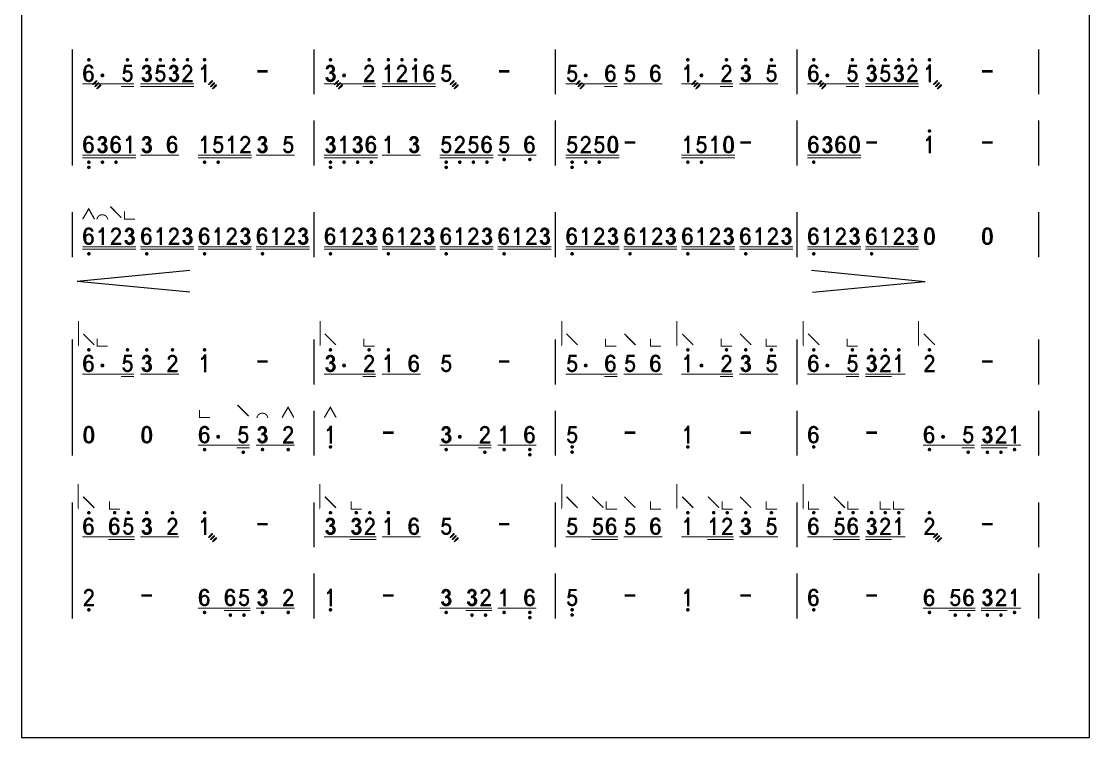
# Model space of a CAD drawing. Header units: millimetres. Extents: x 41 to 281, y 18 to 645.
# Drawn here: x 71.4 to 281.4, y 348.4 to 489.1 of the extents above; entities that cross this region are included whole.
import ezdxf

# ---------------------------------------------------------------- set-up
doc = ezdxf.new("R2010")
doc.units = ezdxf.units.MM
for name, color, linetype in [('bar', 181, 'Continuous'), ('main', 7, 'Continuous'), ('圖層1', 1, 'Continuous')]:
    doc.layers.add(name, color=color, linetype=linetype)

# ---------------------------------------------------------------- blocks, each defined once
blk = doc.blocks.new('M-NOTE6')
blk.add_lwpolyline([(0.191, 0.753, 0.144, 0.13, 0.41111), (-0.008, 0.935, 0.13, 0.141, 0.309347), (-0.2, 0.793, 0.141, 0.16, 0.057122), (-0.234, 0.636, 0.16, 0.164, 0.01489), (-0.245, 0.491, 0.164, 0.142, 0.084777), (-0.211, 0.222, 0.142, 0.13, 0.31935), (-0.008, 0.065, 0.13, 0.142, 0.359939), (0.194, 0.219, 0.142, 0.144, 0.050524), (0.209, 0.336, 0.144, 0.133, 0.101442), (0.187, 0.466, 0.133, 0.124, 0.125753), (0.118, 0.56, 0.124, 0.111, 0.200462), (-0.008, 0.598, 0.111, 0.1, 0.142765), (-0.127, 0.551, 0.1, 0.098, 0.181596), (-0.189, 0.448, 0.098, 0.098, 0.095331), (-0.188, 0.224, 0.098, 0.098, -2.819908)], format="xyseb")
at = {"layer": 'Defpoints'}
for p in [(0, 1), (-0.363, 0), (0, 0), (0.363, 0)]:
    blk.add_point(p, dxfattribs=at)
at = {"layer": 'Defpoints', "flags": 1}
for tag, p in [('ITONE', (-0.071, 0.764)), ('IFINGE', (-0.071, 0.75)), ('ISCALE', (-0.071, 0.738)), ('INOTE', (-0.071, 0.726)), ('ITEMPO', (-0.071, 0.713)), ('ITOWFINGE', (-0.071, 0.702)), ('ISLUR', (-0.071, 0.69)), ('IRE1', (-0.071, 0.678))]:
    blk.add_attdef(tag, p, '', height=0.01, dxfattribs=at)
blk = doc.blocks.new('M-SCALE1')
at = {"const_width": 0.1}
blk.add_lwpolyline([(-0.05, 1.26, 1), (0.05, 1.26, 1)], format="xyb", close=True, dxfattribs=at)
blk = doc.blocks.new('MT0100')
for points in [[(0.568, 0.693, 0, 0.024, 0), (0.571, 0.697, 0.024, 0.0366, 0), (0.575, 0.701, 0.0366, 0.0533, 0), (0.582, 0.708, 0.0533, 0.0649, 0), (0.589, 0.715, 0.0649, 0.0737, 0), (0.596, 0.722, 0.0737, 0.0807, 0), (0.603, 0.729, 0.0807, 0.0864, 0), (0.61, 0.736, 0.0864, 0.0916, 0), (0.617, 0.743, 0.0916, 0.0955, 0), (0.624, 0.75, 0.0955, 0.0993, 0), (0.631, 0.757, 0.0993, 0.106, 0), (0.653, 0.778, 0.106, 0.111, 0), (0.673, 0.799, 0.111, 0.111, 0), (0.794, 0.92, 0.111, 0.0976, 0), (0.8, 0.927, 0.0976, 0.0845, 0), (0.808, 0.934, 0.0845, 0.0671, 0), (0.815, 0.941, 0.0671, 0.0427, 0), (0.822, 0.948, 0.0427, 0.0207, 0), (0.826, 0.952, 0.0207, 0, 0), (0.827, 0.953, 0, 0, 0)], [(0.68, 0.574, 0, 0.024, 0), (0.683, 0.577, 0.024, 0.0366, 0), (0.687, 0.581, 0.0366, 0.0533, 0), (0.694, 0.588, 0.0533, 0.0649, 0), (0.701, 0.595, 0.0649, 0.0737, 0), (0.708, 0.602, 0.0737, 0.0807, 0), (0.715, 0.609, 0.0807, 0.0864, 0), (0.722, 0.616, 0.0864, 0.0916, 0), (0.729, 0.623, 0.0916, 0.0955, 0), (0.736, 0.631, 0.0955, 0.0993, 0), (0.743, 0.637, 0.0993, 0.106, 0), (0.765, 0.659, 0.106, 0.111, 0), (0.786, 0.68, 0.111, 0.111, 0), (0.906, 0.8, 0.111, 0.0976, 0), (0.912, 0.807, 0.0976, 0.0845, 0), (0.92, 0.814, 0.0845, 0.0671, 0), (0.927, 0.822, 0.0671, 0.0427, 0), (0.934, 0.829, 0.0427, 0.0207, 0), (0.938, 0.832, 0.0207, 0, 0), (0.939, 0.833, 0, 0, 0)], [(0.792, 0.458, 0, 0.024, 0), (0.795, 0.461, 0.024, 0.0366, 0), (0.799, 0.465, 0.0366, 0.0533, 0), (0.806, 0.472, 0.0533, 0.0649, 0), (0.813, 0.479, 0.0649, 0.0737, 0), (0.82, 0.486, 0.0737, 0.0807, 0), (0.827, 0.493, 0.0807, 0.0864, 0), (0.834, 0.5, 0.0864, 0.0916, 0), (0.841, 0.507, 0.0916, 0.0955, 0), (0.848, 0.514, 0.0955, 0.0993, 0), (0.855, 0.521, 0.0993, 0.106, 0), (0.877, 0.543, 0.106, 0.111, 0), (0.898, 0.564, 0.111, 0.111, 0), (1.018, 0.684, 0.111, 0.0976, 0), (1.024, 0.691, 0.0976, 0.0845, 0), (1.032, 0.698, 0.0845, 0.0671, 0), (1.039, 0.705, 0.0671, 0.0427, 0), (1.046, 0.712, 0.0427, 0.0207, 0), (1.05, 0.716, 0.0207, 0, 0), (1.051, 0.717, 0, 0, 0)]]:
    blk.add_lwpolyline(points, format="xyseb")
blk = doc.blocks.new('M-NOTE.')
at = {"const_width": 0.11}
blk.add_lwpolyline([(-0.055, 0.38, 1), (0.055, 0.38, 1)], format="xyb", close=True, dxfattribs=at)
at = {"layer": 'Defpoints'}
for p in [(0, 1), (-0.363, 0), (0, 0), (0.363, 0)]:
    blk.add_point(p, dxfattribs=at)
at = {"layer": 'Defpoints', "flags": 1}
for tag, p in [('ITONE', (-0.028, 0.669)), ('IFINGE', (-0.028, 0.655)), ('ISCALE', (-0.028, 0.643)), ('INOTE', (-0.028, 0.631)), ('ITEMPO', (-0.028, 0.618)), ('ITOWFINGE', (-0.028, 0.607)), ('ISLUR', (-0.028, 0.595)), ('IRE1', (-0.028, 0.583))]:
    blk.add_attdef(tag, p, '', height=0.01, dxfattribs=at)
blk = doc.blocks.new('M-NOTE5')
at = {"const_width": 0.13}
blk.add_lwpolyline([(0.258, 0.921), (-0.127, 0.921), (-0.207, 0.461), (-0.191, 0.553, -0.366599), (0.163, 0.535, -0.073179), (0.183, 0.51, -0.280064), (0.177, 0.162, -0.029409), (0.166, 0.146, -0.688982), (-0.225, 0.275, -1.046171)], format="xyb", dxfattribs=at)
at = {"layer": 'Defpoints'}
for p in [(0, 1), (-0.363, 0), (0, 0), (0.363, 0)]:
    blk.add_point(p, dxfattribs=at)
at = {"layer": 'Defpoints', "flags": 1}
for tag, p in [('ITONE', (-0.041, 0.792)), ('IFINGE', (-0.041, 0.778)), ('ISCALE', (-0.041, 0.767)), ('INOTE', (-0.041, 0.754)), ('ITEMPO', (-0.041, 0.741)), ('ITOWFINGE', (-0.041, 0.73)), ('ISLUR', (-0.041, 0.718)), ('IRE1', (-0.041, 0.706))]:
    blk.add_attdef(tag, p, '', height=0.01, dxfattribs=at)
blk = doc.blocks.new('M-NOTE3')
for points in [[(-0.062, 0.528, 0.165, 0.121, 0), (-0.025, 0.522, 0.121, 0.1, 0), (0.01, 0.517, 0.1, 0.102, 0), (0.045, 0.511, 0.102, 0.147, -0.168198), (0.15, 0.455, 0.147, 0.172, -0.08479), (0.189, 0.395, 0.172, 0.186, -0.110749), (0.209, 0.292, 0.186, 0.171, -0.159875), (0.16, 0.157, 0.171, 0.156, -0.111563), (0.083, 0.095, 0.156, 0.151, -0.134423), (-0.014, 0.076, 0.151, 0.158, -0.132123), (-0.121, 0.113, 0.158, 0.167, -0.13805), (-0.189, 0.195, 0.167, 0.172, -0.07676), (-0.213, 0.281, 0.172, 0.172, -5.748251)], [(-0.199, 0.724, 0.16, 0.16, -0.10382), (-0.16, 0.834, 0.16, 0.15, -0.26465), (-0.016, 0.914, 0.15, 0.15, -0.031289), (0.028, 0.911, 0.15, 0.155, -0.125097), (0.093, 0.885, 0.155, 0.17, -0.136959), (0.164, 0.794, 0.17, 0.164, -0.215029), (0.159, 0.664, 0.164, 0.12, -0.329036), (-0.058, 0.551, 0.12, 0.12, 0.078474)]]:
    blk.add_lwpolyline(points, format="xyseb")
at = {"layer": 'Defpoints'}
for p in [(0, 1), (-0.363, 0), (0.363, 0), (0, 0)]:
    blk.add_point(p, dxfattribs=at)
at = {"layer": 'Defpoints', "flags": 1}
for tag, p in [('ITONE', (-0.212, 0.652)), ('IFINGE', (-0.212, 0.638)), ('ISCALE', (-0.212, 0.627)), ('INOTE', (-0.212, 0.614)), ('ITEMPO', (-0.212, 0.601)), ('ITOWFINGE', (-0.212, 0.59)), ('ISLUR', (-0.212, 0.578)), ('IRE1', (-0.212, 0.566))]:
    blk.add_attdef(tag, p, '', height=0.01, dxfattribs=at)
blk = doc.blocks.new('M-NOTE2')
at = {"const_width": 0.13}
blk.add_lwpolyline([(-0.214, 0.707, -0.440003), (-0.001, 0.931, 0.00282), (0.001, 0.931, -0.340003), (0.201, 0.776, 0.000825), (0.202, 0.775, -0.24748), (0.147, 0.541), (-0.167, 0.176, 0.179983), (-0.233, 0, 1.078715)], format="xyb", dxfattribs=at)
blk.add_lwpolyline([(0.298, 0.065), (-0.225, 0.065)], dxfattribs=at)
at = {"layer": 'Defpoints'}
for p in [(0, 1), (-0.363, 0), (0, 0), (0.363, 0)]:
    blk.add_point(p, dxfattribs=at)
at = {"layer": 'Defpoints', "flags": 1}
for tag, p in [('ITONE', (-0.241, 0.688)), ('IFINGE', (-0.241, 0.674)), ('ISCALE', (-0.241, 0.662)), ('INOTE', (-0.241, 0.65)), ('ITEMPO', (-0.241, 0.637)), ('ITOWFINGE', (-0.241, 0.625)), ('ISLUR', (-0.241, 0.614)), ('IRE1', (-0.241, 0.602))]:
    blk.add_attdef(tag, p, '', height=0.01, dxfattribs=at)
blk = doc.blocks.new('M-NOTE1')
at = {"const_width": 0.13}
blk.add_lwpolyline([(-0.204, 0.748, 0.254816), (-0.061, 0.825), (0.025, 0.958), (0.025, 1), (0.025, 0)], format="xyb", dxfattribs=at)
at = {"layer": 'Defpoints'}
for p in [(0, 1), (-0.363, 0), (0, 0), (0.363, 0)]:
    blk.add_point(p, dxfattribs=at)
at = {"layer": 'Defpoints', "flags": 1}
for tag, p in [('ITONE', (-0.168, 0.591)), ('IFINGE', (-0.168, 0.577)), ('ISCALE', (-0.168, 0.565)), ('INOTE', (-0.168, 0.553)), ('ITEMPO', (-0.168, 0.54)), ('ITOWFINGE', (-0.168, 0.528)), ('ISLUR', (-0.168, 0.517)), ('IRE1', (-0.168, 0.505))]:
    blk.add_attdef(tag, p, '', height=0.01, dxfattribs=at)
blk = doc.blocks.new('M-NOTE-')
at = {"const_width": 0.135}
blk.add_lwpolyline([(-0.295, 0.612), (0.295, 0.612)], dxfattribs=at)
at = {"layer": 'Defpoints'}
for p in [(0, 1), (-0.363, 0), (0, 0), (0.363, 0)]:
    blk.add_point(p, dxfattribs=at)
at = {"layer": 'Defpoints', "flags": 1}
for tag, p in [('ITONE', (-0.259, 0.801)), ('IFINGE', (-0.259, 0.787)), ('ISCALE', (-0.259, 0.776)), ('INOTE', (-0.259, 0.763)), ('ITEMPO', (-0.259, 0.75)), ('ITOWFINGE', (-0.259, 0.739)), ('ISLUR', (-0.259, 0.727)), ('IRE1', (-0.259, 0.715))]:
    blk.add_attdef(tag, p, '', height=0.01, dxfattribs=at)
blk = doc.blocks.new('M-SCALEa')
at = {"const_width": 0.1}
blk.add_lwpolyline([(-0.05, -0.19, -1), (0.05, -0.19, -1)], format="xyb", close=True, dxfattribs=at)
blk = doc.blocks.new('MT0118')
at = {"const_width": 0.07}
blk.add_lwpolyline([(0.016, -0.117), (0.356, 0.463), (0.681, -0.117)], dxfattribs=at)
blk = doc.blocks.new('MT0099')
at = {"const_width": 0.055}
blk.add_lwpolyline([(0.05, -0.136, -0.878023), (0.663, -0.136, -3.761329)], format="xyb", dxfattribs=at)
blk = doc.blocks.new('MT0120')
at = {"const_width": 0.07}
blk.add_lwpolyline([(0.669, -0.115), (0.046, 0.509)], dxfattribs=at)
blk = doc.blocks.new('MT0122')
at = {"const_width": 0.0566}
blk.add_lwpolyline([(0.666, -0.112), (0.071, -0.112), (0.071, 0.318)], dxfattribs=at)
blk = doc.blocks.new('M-NOTE0')
blk.add_lwpolyline([(0.174, 0.807, 0.15, 0.13, 0.328891), (0, 0.935, 0.13, 0.15, 0.328891), (-0.174, 0.807, 0.15, 0.17, 0.062992), (-0.224, 0.52, 0.17, 0.16, 0.062992), (-0.202, 0.229, 0.16, 0.13, 0.355801), (0, 0.065, 0.13, 0.16, 0.355801), (0.202, 0.229, 0.16, 0.17, 0.062992), (0.224, 0.52, 0.17, 0.15, 0.062992), (0.174, 0.807, 0.15, 0.15, -2.719681)], format="xyseb")
at = {"layer": 'Defpoints'}
for p in [(0, 1), (-0.363, 0), (0, 0), (0.363, 0)]:
    blk.add_point(p, dxfattribs=at)
at = {"layer": 'Defpoints', "flags": 1}
for tag, p in [('ITONE', (-0.063, 0.388)), ('IFINGE', (-0.063, 0.374)), ('ISCALE', (-0.063, 0.363)), ('INOTE', (-0.063, 0.35)), ('ITEMPO', (-0.063, 0.338)), ('ITOWFINGE', (-0.063, 0.326)), ('ISLUR', (-0.063, 0.314)), ('IRE1', (-0.063, 0.302))]:
    blk.add_attdef(tag, p, '', height=0.01, dxfattribs=at)
blk = doc.blocks.new('M-SCALEb')
at = {"const_width": 0.1}
for points in [[(-0.05, -0.19, -1), (0.05, -0.19, -1)], [(-0.05, -0.48, -1), (0.05, -0.48, -1)]]:
    blk.add_lwpolyline(points, format="xyb", close=True, dxfattribs=at)

msp = doc.modelspace()

# ---------------------------------------------------------------- linework, layer by layer
at = {"layer": 'bar', "const_width": 0.259}
for points in [[(81.39, 483.66), (81.39, 460.77)], [(128.89, 483.66), (128.89, 474.77)], [(176.39, 483.66), (176.39, 474.77)], [(223.89, 483.66), (223.89, 474.77)], [(271.39, 483.66), (271.39, 474.77)], [(128.89, 469.66), (128.89, 460.77)], [(176.39, 469.66), (176.39, 460.77)], [(223.89, 469.66), (223.89, 460.77)], [(271.39, 469.66), (271.39, 460.77)], [(81.39, 451.66), (81.39, 442.77)], [(128.89, 451.66), (128.89, 442.77)], [(176.39, 451.66), (176.39, 442.77)], [(223.89, 451.66), (223.89, 442.77)], [(271.39, 451.66), (271.39, 442.77)], [(81.39, 426.66), (81.39, 403.77)], [(128.89, 426.66), (128.89, 417.77)], [(176.39, 426.66), (176.39, 417.77)], [(223.89, 426.66), (223.89, 417.77)], [(271.39, 426.66), (271.39, 417.77)], [(128.89, 412.66), (128.89, 403.77)], [(176.39, 412.66), (176.39, 403.77)], [(223.89, 412.66), (223.89, 403.77)], [(271.39, 412.66), (271.39, 403.77)], [(81.39, 394.66), (81.39, 371.77)], [(128.89, 394.66), (128.89, 385.77)], [(176.39, 394.66), (176.39, 385.77)], [(223.89, 394.66), (223.89, 385.77)], [(271.39, 394.66), (271.39, 385.77)], [(128.89, 380.66), (128.89, 371.77)], [(176.39, 380.66), (176.39, 371.77)], [(223.89, 380.66), (223.89, 371.77)], [(271.39, 380.66), (271.39, 371.77)]]:
    msp.add_lwpolyline(points, dxfattribs=at)
at = {"layer": 'Defpoints'}
msp.add_lwpolyline([(281.39, 348.4), (281.39, 645.4), (71.39, 645.4), (71.39, 348.4)], close=True, dxfattribs=at)
at = {"layer": 'main'}
for points in [[(83.39, 476.84, 0.196, 0.196, 0), (93.53, 476.84, 0, 0, 0)], [(94.77, 476.84, 0.196, 0.196, 0), (105.31, 476.84, 0, 0, 0)], [(130.89, 476.84, 0.196, 0.196, 0), (141.03, 476.84, 0, 0, 0)], [(142.27, 476.84, 0.196, 0.196, 0), (152.81, 476.84, 0, 0, 0)], [(178.39, 476.84, 0.196, 0.196, 0), (188.53, 476.84, 0, 0, 0)], [(189.77, 476.84, 0.196, 0.196, 0), (197.37, 476.84, 0, 0, 0)], [(201.14, 476.84, 0.196, 0.196, 0), (211.28, 476.84, 0, 0, 0)], [(212.52, 476.84, 0.196, 0.196, 0), (220.12, 476.84, 0, 0, 0)], [(225.89, 476.84, 0.196, 0.196, 0), (236.03, 476.84, 0, 0, 0)], [(237.27, 476.84, 0.196, 0.196, 0), (247.81, 476.84, 0, 0, 0)], [(90.99, 476.35, 0.196, 0.196, 0), (93.53, 476.35, 0, 0, 0)], [(94.77, 476.35, 0.196, 0.196, 0), (105.31, 476.35, 0, 0, 0)], [(138.49, 476.35, 0.196, 0.196, 0), (141.03, 476.35, 0, 0, 0)], [(142.27, 476.35, 0.196, 0.196, 0), (152.81, 476.35, 0, 0, 0)], [(185.99, 476.35, 0.196, 0.196, 0), (188.53, 476.35, 0, 0, 0)], [(208.74, 476.35, 0.196, 0.196, 0), (211.28, 476.35, 0, 0, 0)], [(233.49, 476.35, 0.196, 0.196, 0), (236.03, 476.35, 0, 0, 0)], [(237.27, 476.35, 0.196, 0.196, 0), (247.81, 476.35, 0, 0, 0)], [(83.39, 462.84, 0.196, 0.196, 0), (93.94, 462.84, 0, 0, 0)], [(83.39, 462.35, 0.196, 0.196, 0), (93.94, 462.35, 0, 0, 0)], [(94.77, 462.84, 0.196, 0.196, 0), (102.37, 462.84, 0, 0, 0)], [(106.14, 462.84, 0.196, 0.196, 0), (116.69, 462.84, 0, 0, 0)], [(106.14, 462.35, 0.196, 0.196, 0), (116.69, 462.35, 0, 0, 0)], [(117.52, 462.84, 0.196, 0.196, 0), (125.12, 462.84, 0, 0, 0)], [(130.89, 462.84, 0.196, 0.196, 0), (141.44, 462.84, 0, 0, 0)], [(130.89, 462.35, 0.196, 0.196, 0), (141.44, 462.35, 0, 0, 0)], [(142.27, 462.84, 0.196, 0.196, 0), (149.87, 462.84, 0, 0, 0)], [(153.64, 462.84, 0.196, 0.196, 0), (164.19, 462.84, 0, 0, 0)], [(153.64, 462.35, 0.196, 0.196, 0), (164.19, 462.35, 0, 0, 0)], [(165.02, 462.84, 0.196, 0.196, 0), (172.62, 462.84, 0, 0, 0)], [(178.39, 462.84, 0.196, 0.196, 0), (188.94, 462.84, 0, 0, 0)], [(178.39, 462.35, 0.196, 0.196, 0), (188.94, 462.35, 0, 0, 0)], [(201.14, 462.84, 0.196, 0.196, 0), (211.69, 462.84, 0, 0, 0)], [(201.14, 462.35, 0.196, 0.196, 0), (211.69, 462.35, 0, 0, 0)], [(225.89, 462.84, 0.196, 0.196, 0), (236.44, 462.84, 0, 0, 0)], [(225.89, 462.35, 0.196, 0.196, 0), (236.44, 462.35, 0, 0, 0)], [(83.39, 444.84, 0.196, 0.196, 0), (93.94, 444.84, 0, 0, 0)], [(83.39, 444.35, 0.196, 0.196, 0), (93.94, 444.35, 0, 0, 0)], [(94.77, 444.84, 0.196, 0.196, 0), (105.31, 444.84, 0, 0, 0)], [(94.77, 444.35, 0.196, 0.196, 0), (105.31, 444.35, 0, 0, 0)], [(106.14, 444.84, 0.196, 0.196, 0), (116.69, 444.84, 0, 0, 0)], [(106.14, 444.35, 0.196, 0.196, 0), (116.69, 444.35, 0, 0, 0)], [(117.52, 444.84, 0.196, 0.196, 0), (128.06, 444.84, 0, 0, 0)], [(117.52, 444.35, 0.196, 0.196, 0), (128.06, 444.35, 0, 0, 0)], [(130.89, 444.84, 0.196, 0.196, 0), (141.44, 444.84, 0, 0, 0)], [(130.89, 444.35, 0.196, 0.196, 0), (141.44, 444.35, 0, 0, 0)], [(142.27, 444.84, 0.196, 0.196, 0), (152.81, 444.84, 0, 0, 0)], [(142.27, 444.35, 0.196, 0.196, 0), (152.81, 444.35, 0, 0, 0)], [(153.64, 444.84, 0.196, 0.196, 0), (164.19, 444.84, 0, 0, 0)], [(153.64, 444.35, 0.196, 0.196, 0), (164.19, 444.35, 0, 0, 0)], [(165.02, 444.84, 0.196, 0.196, 0), (175.56, 444.84, 0, 0, 0)], [(165.02, 444.35, 0.196, 0.196, 0), (175.56, 444.35, 0, 0, 0)], [(178.39, 444.84, 0.196, 0.196, 0), (188.94, 444.84, 0, 0, 0)], [(178.39, 444.35, 0.196, 0.196, 0), (188.94, 444.35, 0, 0, 0)], [(189.77, 444.84, 0.196, 0.196, 0), (200.31, 444.84, 0, 0, 0)], [(189.77, 444.35, 0.196, 0.196, 0), (200.31, 444.35, 0, 0, 0)], [(201.14, 444.84, 0.196, 0.196, 0), (211.69, 444.84, 0, 0, 0)], [(201.14, 444.35, 0.196, 0.196, 0), (211.69, 444.35, 0, 0, 0)], [(212.52, 444.84, 0.196, 0.196, 0), (223.06, 444.84, 0, 0, 0)], [(212.52, 444.35, 0.196, 0.196, 0), (223.06, 444.35, 0, 0, 0)], [(225.89, 444.84, 0.196, 0.196, 0), (236.44, 444.84, 0, 0, 0)], [(225.89, 444.35, 0.196, 0.196, 0), (236.44, 444.35, 0, 0, 0)], [(237.27, 444.84, 0.196, 0.196, 0), (247.81, 444.84, 0, 0, 0)], [(237.27, 444.35, 0.196, 0.196, 0), (247.81, 444.35, 0, 0, 0)], [(83.39, 419.84, 0.196, 0.196, 0), (93.53, 419.84, 0, 0, 0)], [(90.99, 419.35, 0.196, 0.196, 0), (93.53, 419.35, 0, 0, 0)], [(94.77, 419.84, 0.196, 0.196, 0), (102.37, 419.84, 0, 0, 0)], [(130.89, 419.84, 0.196, 0.196, 0), (141.03, 419.84, 0, 0, 0)], [(138.49, 419.35, 0.196, 0.196, 0), (141.03, 419.35, 0, 0, 0)], [(142.27, 419.84, 0.196, 0.196, 0), (149.87, 419.84, 0, 0, 0)], [(178.39, 419.84, 0.196, 0.196, 0), (188.53, 419.84, 0, 0, 0)], [(185.99, 419.35, 0.196, 0.196, 0), (188.53, 419.35, 0, 0, 0)], [(189.77, 419.84, 0.196, 0.196, 0), (197.37, 419.84, 0, 0, 0)], [(201.14, 419.84, 0.196, 0.196, 0), (211.28, 419.84, 0, 0, 0)], [(208.74, 419.35, 0.196, 0.196, 0), (211.28, 419.35, 0, 0, 0)], [(212.52, 419.84, 0.196, 0.196, 0), (220.12, 419.84, 0, 0, 0)], [(225.89, 419.84, 0.196, 0.196, 0), (236.03, 419.84, 0, 0, 0)], [(233.49, 419.35, 0.196, 0.196, 0), (236.03, 419.35, 0, 0, 0)], [(237.27, 419.84, 0.196, 0.196, 0), (245.15, 419.84, 0, 0, 0)], [(237.27, 419.35, 0.196, 0.196, 0), (242.48, 419.35, 0, 0, 0)], [(106.14, 405.84, 0.196, 0.196, 0), (116.28, 405.84, 0, 0, 0)], [(113.74, 405.35, 0.196, 0.196, 0), (116.28, 405.35, 0, 0, 0)], [(117.52, 405.84, 0.196, 0.196, 0), (125.12, 405.84, 0, 0, 0)], [(153.64, 405.84, 0.196, 0.196, 0), (163.78, 405.84, 0, 0, 0)], [(161.24, 405.35, 0.196, 0.196, 0), (163.78, 405.35, 0, 0, 0)], [(165.02, 405.84, 0.196, 0.196, 0), (172.62, 405.84, 0, 0, 0)], [(248.64, 405.84, 0.196, 0.196, 0), (258.78, 405.84, 0, 0, 0)], [(256.24, 405.35, 0.196, 0.196, 0), (258.78, 405.35, 0, 0, 0)], [(260.02, 405.84, 0.196, 0.196, 0), (267.9, 405.84, 0, 0, 0)], [(260.02, 405.35, 0.196, 0.196, 0), (265.23, 405.35, 0, 0, 0)], [(83.39, 387.84, 0.196, 0.196, 0), (93.67, 387.84, 0, 0, 0)], [(88.46, 387.35, 0.196, 0.196, 0), (93.67, 387.35, 0, 0, 0)], [(94.77, 387.84, 0.196, 0.196, 0), (102.37, 387.84, 0, 0, 0)], [(130.89, 387.84, 0.196, 0.196, 0), (141.17, 387.84, 0, 0, 0)], [(135.96, 387.35, 0.196, 0.196, 0), (141.17, 387.35, 0, 0, 0)], [(142.27, 387.84, 0.196, 0.196, 0), (149.87, 387.84, 0, 0, 0)], [(178.39, 387.84, 0.196, 0.196, 0), (188.67, 387.84, 0, 0, 0)], [(183.46, 387.35, 0.196, 0.196, 0), (188.67, 387.35, 0, 0, 0)], [(189.77, 387.84, 0.196, 0.196, 0), (197.37, 387.84, 0, 0, 0)], [(201.14, 387.84, 0.196, 0.196, 0), (211.42, 387.84, 0, 0, 0)], [(206.21, 387.35, 0.196, 0.196, 0), (211.42, 387.35, 0, 0, 0)], [(212.52, 387.84, 0.196, 0.196, 0), (220.12, 387.84, 0, 0, 0)], [(225.89, 387.84, 0.196, 0.196, 0), (236.17, 387.84, 0, 0, 0)], [(230.96, 387.35, 0.196, 0.196, 0), (236.17, 387.35, 0, 0, 0)], [(237.27, 387.84, 0.196, 0.196, 0), (245.15, 387.84, 0, 0, 0)], [(237.27, 387.35, 0.196, 0.196, 0), (242.48, 387.35, 0, 0, 0)], [(106.14, 373.84, 0.196, 0.196, 0), (116.42, 373.84, 0, 0, 0)], [(117.52, 373.84, 0.196, 0.196, 0), (125.12, 373.84, 0, 0, 0)], [(153.64, 373.84, 0.196, 0.196, 0), (163.92, 373.84, 0, 0, 0)], [(165.02, 373.84, 0.196, 0.196, 0), (172.62, 373.84, 0, 0, 0)], [(248.64, 373.84, 0.196, 0.196, 0), (258.92, 373.84, 0, 0, 0)], [(260.02, 373.84, 0.196, 0.196, 0), (267.9, 373.84, 0, 0, 0)], [(111.21, 373.35, 0.196, 0.196, 0), (116.42, 373.35, 0, 0, 0)], [(158.71, 373.35, 0.196, 0.196, 0), (163.92, 373.35, 0, 0, 0)], [(253.71, 373.35, 0.196, 0.196, 0), (258.92, 373.35, 0, 0, 0)], [(260.02, 373.35, 0.196, 0.196, 0), (265.23, 373.35, 0, 0, 0)]]:
    msp.add_lwpolyline(points, format="xyseb", dxfattribs=at)
at = {"layer": '圖層1'}
for p, q in [((104.54, 440.2), (82.39, 438.05)), ((226.73, 440.22), (249.04, 438.05)), ((104.54, 435.9), (82.39, 438.05)), ((226.89, 435.9), (249.04, 438.05))]:
    msp.add_line(p, q, dxfattribs=at)
for points in [[(82.61, 430.23, 0.2, 0.2, 0), (82.61, 427.24, 1, 0, 0), (82.61, 425.16, 0, 0, 0)], [(130.11, 430.23, 0.2, 0.2, 0), (130.11, 427.24, 1, 0, 0), (130.11, 425.16, 0, 0, 0)], [(177.61, 430.23, 0.2, 0.2, 0), (177.61, 427.24, 1, 0, 0), (177.61, 425.16, 0, 0, 0)], [(200.26, 430.23, 0.2, 0.2, 0), (200.26, 427.24, 1, 0, 0), (200.26, 425.16, 0, 0, 0)], [(225.11, 430.23, 0.2, 0.2, 0), (225.11, 427.24, 1, 0, 0), (225.11, 425.16, 0, 0, 0)], [(247.76, 430.23, 0.2, 0.2, 0), (247.76, 427.24, 1, 0, 0), (247.76, 425.16, 0, 0, 0)], [(82.57, 398.23, 0.2, 0.2, 0), (82.57, 395.24, 1, 0, 0), (82.57, 393.16, 0, 0, 0)], [(130.07, 398.23, 0.2, 0.2, 0), (130.07, 395.24, 1, 0, 0), (130.07, 393.16, 0, 0, 0)], [(177.61, 398.23, 0.2, 0.2, 0), (177.61, 395.24, 1, 0, 0), (177.61, 393.16, 0, 0, 0)], [(200.26, 398.23, 0.2, 0.2, 0), (200.26, 395.24, 1, 0, 0), (200.26, 393.16, 0, 0, 0)], [(225.07, 398.23, 0.2, 0.2, 0), (225.07, 395.24, 1, 0, 0), (225.07, 393.16, 0, 0, 0)]]:
    msp.add_lwpolyline(points, format="xyseb", dxfattribs=at)

# ---------------------------------------------------------------- block references
at = {"xscale": 3.5, "yscale": 3.5, "zscale": 3.5}
for name, p in [('M-SCALE1', (84.66, 477.18)), ('M-SCALE1', (92.26, 477.18)), ('M-SCALE1', (96.04, 477.18)), ('M-SCALE1', (98.71, 477.18)), ('M-SCALE1', (101.38, 477.18)), ('M-SCALE1', (104.04, 477.18)), ('M-SCALE1', (107.41, 477.18)), ('M-SCALE1', (132.16, 477.18)), ('M-SCALE1', (139.76, 477.18)), ('M-SCALE1', (143.54, 477.18)), ('M-SCALE1', (146.21, 477.18)), ('M-SCALE1', (148.88, 477.18)), ('M-SCALE1', (202.41, 477.18)), ('M-SCALE1', (210.01, 477.18)), ('M-SCALE1', (213.79, 477.18)), ('M-SCALE1', (218.85, 477.18)), ('M-SCALE1', (227.16, 477.18)), ('M-SCALE1', (234.76, 477.18)), ('M-SCALE1', (238.54, 477.18)), ('M-SCALE1', (241.21, 477.18)), ('M-SCALE1', (243.88, 477.18)), ('M-SCALE1', (246.54, 477.18)), ('M-SCALE1', (249.91, 477.18)), ('MT0100', (83.39, 474.21)), ('MT0100', (106.14, 474.21)), ('MT0100', (130.89, 474.21)), ('MT0100', (153.64, 474.21)), ('MT0100', (178.39, 474.21)), ('MT0100', (201.14, 474.21)), ('MT0100', (225.89, 474.21)), ('MT0100', (248.64, 474.21)), ('M-SCALE1', (249.91, 463.18)), ('M-SCALEa', (166.29, 462.66)), ('M-SCALEa', (171.35, 462.66)), ('M-SCALEb', (84.66, 462.13)), ('M-SCALEa', (87.33, 462.13)), ('M-SCALEa', (90, 462.13)), ('M-SCALEa', (107.41, 462.13)), ('M-SCALEa', (110.08, 462.13)), ('M-SCALEb', (132.16, 462.13)), ('M-SCALEa', (134.83, 462.13)), ('M-SCALEa', (137.5, 462.13)), ('M-SCALEa', (140.17, 462.13)), ('M-SCALEb', (154.91, 462.13)), ('M-SCALEa', (157.58, 462.13)), ('M-SCALEa', (160.25, 462.13)), ('M-SCALEa', (162.92, 462.13)), ('M-SCALEb', (179.66, 462.13)), ('M-SCALEa', (182.33, 462.13)), ('M-SCALEa', (185, 462.13)), ('M-SCALEa', (202.41, 462.13)), ('M-SCALEa', (205.08, 462.13)), ('M-SCALEa', (227.16, 462.13)), ('MT0118', (83.39, 450.68)), ('MT0120', (88.73, 450.96)), ('MT0122', (91.4, 450.68)), ('MT0099', (86.06, 450.68)), ('M-SCALEa', (84.66, 444.13)), ('M-SCALEa', (96.04, 444.13)), ('M-SCALEa', (107.41, 444.13)), ('M-SCALEa', (118.79, 444.13)), ('M-SCALEa', (132.16, 444.13)), ('M-SCALEa', (143.54, 444.13)), ('M-SCALEa', (154.91, 444.13)), ('M-SCALEa', (166.29, 444.13)), ('M-SCALEa', (179.66, 444.13)), ('M-SCALEa', (191.04, 444.13)), ('M-SCALEa', (202.41, 444.13)), ('M-SCALEa', (213.79, 444.13)), ('M-SCALEa', (227.16, 444.13)), ('M-SCALEa', (238.54, 444.13)), ('MT0120', (83.39, 425.96)), ('MT0122', (86.06, 425.68)), ('MT0120', (130.89, 425.96)), ('MT0122', (138.49, 425.68)), ('MT0120', (178.39, 425.96)), ('MT0122', (185.99, 425.68)), ('MT0120', (189.77, 425.96)), ('MT0122', (194.83, 425.68)), ('MT0120', (201.14, 425.96)), ('MT0122', (208.74, 425.68)), ('MT0120', (212.52, 425.96)), ('MT0122', (217.58, 425.68)), ('MT0120', (225.89, 425.96)), ('MT0122', (233.49, 425.68)), ('MT0120', (248.64, 425.96)), ('M-SCALE1', (84.66, 420.18)), ('M-SCALE1', (92.26, 420.18)), ('M-SCALE1', (96.04, 420.18)), ('M-SCALE1', (101.1, 420.18)), ('M-SCALE1', (107.41, 420.18)), ('M-SCALE1', (132.16, 420.18)), ('M-SCALE1', (139.76, 420.18)), ('M-SCALE1', (143.54, 420.18)), ('M-SCALE1', (202.41, 420.18)), ('M-SCALE1', (210.01, 420.18)), ('M-SCALE1', (213.79, 420.18)), ('M-SCALE1', (218.85, 420.18)), ('M-SCALE1', (227.16, 420.18)), ('M-SCALE1', (234.76, 420.18)), ('M-SCALE1', (238.54, 420.18)), ('M-SCALE1', (241.21, 420.18)), ('M-SCALE1', (243.88, 420.18)), ('M-SCALE1', (249.91, 420.18)), ('MT0120', (113.74, 411.96)), ('MT0122', (106.14, 411.68)), ('MT0099', (117.52, 411.68)), ('MT0118', (122.58, 411.68)), ('MT0118', (130.89, 411.68)), ('M-SCALEa', (107.41, 405.66)), ('M-SCALEa', (118.79, 405.66)), ('M-SCALEa', (123.85, 405.66)), ('M-SCALEa', (132.16, 406.18)), ('M-SCALEa', (154.91, 405.66)), ('M-SCALEa', (166.29, 405.66)), ('M-SCALEb', (171.35, 405.66)), ('M-SCALEb', (179.66, 406.18)), ('M-SCALEa', (202.41, 406.18)), ('M-SCALEa', (227.16, 406.18)), ('M-SCALEa', (249.91, 405.66)), ('M-SCALEa', (266.63, 405.66)), ('M-SCALEa', (115.01, 405.13)), ('M-SCALEa', (162.51, 405.13)), ('M-SCALEa', (257.51, 405.13)), ('M-SCALEa', (261.29, 405.13)), ('M-SCALEa', (263.96, 405.13)), ('MT0120', (83.39, 393.96)), ('MT0122', (88.46, 393.68)), ('MT0120', (130.89, 393.96)), ('MT0122', (135.96, 393.68)), ('MT0120', (178.39, 393.96)), ('MT0120', (183.46, 393.96)), ('MT0122', (186.13, 393.68)), ('MT0120', (189.77, 393.96)), ('MT0122', (194.83, 393.68)), ('MT0120', (201.14, 393.96)), ('MT0120', (206.21, 393.96)), ('MT0122', (208.88, 393.68)), ('MT0120', (212.52, 393.96)), ('MT0122', (217.58, 393.68)), ('MT0122', (225.89, 393.68)), ('MT0120', (230.96, 393.96)), ('MT0122', (233.63, 393.68)), ('MT0122', (239.94, 393.68)), ('MT0122', (242.61, 393.68)), ('M-SCALE1', (84.66, 388.18)), ('M-SCALE1', (89.73, 388.18)), ('M-SCALE1', (92.4, 388.18)), ('M-SCALE1', (96.04, 388.18)), ('M-SCALE1', (101.1, 388.18)), ('M-SCALE1', (107.41, 388.18)), ('M-SCALE1', (132.16, 388.18)), ('M-SCALE1', (137.23, 388.18)), ('M-SCALE1', (139.9, 388.18)), ('M-SCALE1', (143.54, 388.18)), ('M-SCALE1', (202.41, 388.18)), ('M-SCALE1', (207.48, 388.18)), ('M-SCALE1', (210.15, 388.18)), ('M-SCALE1', (213.79, 388.18)), ('M-SCALE1', (218.85, 388.18)), ('M-SCALE1', (227.16, 388.18)), ('M-SCALE1', (232.23, 388.18)), ('M-SCALE1', (234.9, 388.18)), ('M-SCALE1', (238.54, 388.18)), ('M-SCALE1', (241.21, 388.18)), ('M-SCALE1', (243.88, 388.18)), ('M-SCALE1', (249.91, 388.18)), ('MT0100', (106.14, 385.21)), ('MT0100', (153.64, 385.21)), ('MT0100', (248.64, 385.21)), ('M-SCALEa', (84.66, 374.18)), ('M-SCALEa', (132.16, 374.18)), ('M-SCALEb', (179.66, 374.18)), ('M-SCALEa', (202.41, 374.18)), ('M-SCALEa', (227.16, 374.18)), ('M-SCALEa', (107.41, 373.66)), ('M-SCALEa', (112.48, 373.13)), ('M-SCALEa', (115.15, 373.13)), ('M-SCALEa', (118.79, 373.66)), ('M-SCALEa', (123.85, 373.66)), ('M-SCALEa', (154.91, 373.66)), ('M-SCALEa', (159.98, 373.13)), ('M-SCALEa', (162.65, 373.13)), ('M-SCALEa', (166.29, 373.66)), ('M-SCALEb', (171.35, 373.66)), ('M-SCALEa', (249.91, 373.66)), ('M-SCALEa', (254.98, 373.13)), ('M-SCALEa', (257.65, 373.13)), ('M-SCALEa', (261.29, 373.13)), ('M-SCALEa', (263.96, 373.13)), ('M-SCALEa', (266.63, 373.66))]:
    msp.add_blockref(name, p, dxfattribs=at)
at = {"layer": 'main', "xscale": 3.5, "yscale": 3.5, "zscale": 3.5}
for name, p in [('M-NOTE1', (107.41, 477.18)), ('M-NOTE1', (143.54, 477.18)), ('M-NOTE1', (148.88, 477.18)), ('M-NOTE1', (202.41, 477.18)), ('M-NOTE1', (249.91, 477.18)), ('M-NOTE6', (84.66, 477.18)), ('M-NOTE.', (87.33, 477.18)), ('M-NOTE5', (92.26, 477.18)), ('M-NOTE3', (96.04, 477.18)), ('M-NOTE5', (98.71, 477.18)), ('M-NOTE3', (101.38, 477.18)), ('M-NOTE2', (104.04, 477.18)), ('M-NOTE-', (118.79, 477.18)), ('M-NOTE3', (132.16, 477.18)), ('M-NOTE.', (134.83, 477.18)), ('M-NOTE2', (139.76, 477.18)), ('M-NOTE2', (146.21, 477.18)), ('M-NOTE6', (151.54, 477.18)), ('M-NOTE5', (154.91, 477.18)), ('M-NOTE-', (166.29, 477.18)), ('M-NOTE5', (179.66, 477.18)), ('M-NOTE.', (182.33, 477.18)), ('M-NOTE6', (187.26, 477.18)), ('M-NOTE5', (191.04, 477.18)), ('M-NOTE6', (196.1, 477.18)), ('M-NOTE.', (205.08, 477.18)), ('M-NOTE2', (210.01, 477.18)), ('M-NOTE3', (213.79, 477.18)), ('M-NOTE5', (218.85, 477.18)), ('M-NOTE6', (227.16, 477.18)), ('M-NOTE.', (229.83, 477.18)), ('M-NOTE5', (234.76, 477.18)), ('M-NOTE3', (238.54, 477.18)), ('M-NOTE5', (241.21, 477.18)), ('M-NOTE3', (243.88, 477.18)), ('M-NOTE2', (246.54, 477.18)), ('M-NOTE-', (261.29, 477.18)), ('M-NOTE6', (84.66, 463.18)), ('M-NOTE3', (87.33, 463.18)), ('M-NOTE6', (90, 463.18)), ('M-NOTE1', (92.67, 463.18)), ('M-NOTE3', (96.04, 463.18)), ('M-NOTE6', (101.1, 463.18)), ('M-NOTE1', (107.41, 463.18)), ('M-NOTE5', (110.08, 463.18)), ('M-NOTE1', (112.75, 463.18)), ('M-NOTE2', (115.42, 463.18)), ('M-NOTE3', (118.79, 463.18)), ('M-NOTE5', (123.85, 463.18)), ('M-NOTE3', (132.16, 463.18)), ('M-NOTE1', (134.83, 463.18)), ('M-NOTE3', (137.5, 463.18)), ('M-NOTE6', (140.17, 463.18)), ('M-NOTE1', (143.54, 463.18)), ('M-NOTE3', (148.6, 463.18)), ('M-NOTE5', (154.91, 463.18)), ('M-NOTE2', (157.58, 463.18)), ('M-NOTE5', (160.25, 463.18)), ('M-NOTE6', (162.92, 463.18)), ('M-NOTE5', (166.29, 463.18)), ('M-NOTE6', (171.35, 463.18)), ('M-NOTE5', (179.66, 463.18)), ('M-NOTE2', (182.33, 463.18)), ('M-NOTE5', (185, 463.18)), ('M-NOTE0', (187.67, 463.18)), ('M-NOTE-', (191.04, 463.18)), ('M-NOTE1', (202.41, 463.18)), ('M-NOTE5', (205.08, 463.18)), ('M-NOTE1', (207.75, 463.18)), ('M-NOTE0', (210.42, 463.18)), ('M-NOTE-', (213.79, 463.18)), ('M-NOTE6', (227.16, 463.18)), ('M-NOTE3', (229.83, 463.18)), ('M-NOTE6', (232.5, 463.18)), ('M-NOTE0', (235.17, 463.18)), ('M-NOTE-', (238.54, 463.18)), ('M-NOTE1', (249.91, 463.18)), ('M-NOTE-', (261.29, 463.18)), ('M-NOTE6', (84.66, 445.18)), ('M-NOTE1', (87.33, 445.18)), ('M-NOTE2', (90, 445.18)), ('M-NOTE3', (92.67, 445.18)), ('M-NOTE6', (96.04, 445.18)), ('M-NOTE1', (98.71, 445.18)), ('M-NOTE2', (101.38, 445.18)), ('M-NOTE3', (104.04, 445.18)), ('M-NOTE6', (107.41, 445.18)), ('M-NOTE1', (110.08, 445.18)), ('M-NOTE2', (112.75, 445.18)), ('M-NOTE3', (115.42, 445.18)), ('M-NOTE6', (118.79, 445.18)), ('M-NOTE1', (121.46, 445.18)), ('M-NOTE2', (124.13, 445.18)), ('M-NOTE3', (126.79, 445.18)), ('M-NOTE6', (132.16, 445.18)), ('M-NOTE1', (134.83, 445.18)), ('M-NOTE2', (137.5, 445.18)), ('M-NOTE3', (140.17, 445.18)), ('M-NOTE6', (143.54, 445.18)), ('M-NOTE1', (146.21, 445.18)), ('M-NOTE2', (148.88, 445.18)), ('M-NOTE3', (151.54, 445.18)), ('M-NOTE6', (154.91, 445.18)), ('M-NOTE1', (157.58, 445.18)), ('M-NOTE2', (160.25, 445.18)), ('M-NOTE3', (162.92, 445.18)), ('M-NOTE6', (166.29, 445.18)), ('M-NOTE1', (168.96, 445.18)), ('M-NOTE2', (171.63, 445.18)), ('M-NOTE3', (174.29, 445.18)), ('M-NOTE6', (179.66, 445.18)), ('M-NOTE1', (182.33, 445.18)), ('M-NOTE2', (185, 445.18)), ('M-NOTE3', (187.67, 445.18)), ('M-NOTE6', (191.04, 445.18)), ('M-NOTE1', (193.71, 445.18)), ('M-NOTE2', (196.38, 445.18)), ('M-NOTE3', (199.04, 445.18)), ('M-NOTE6', (202.41, 445.18)), ('M-NOTE1', (205.08, 445.18)), ('M-NOTE2', (207.75, 445.18)), ('M-NOTE3', (210.42, 445.18)), ('M-NOTE6', (213.79, 445.18)), ('M-NOTE1', (216.46, 445.18)), ('M-NOTE2', (219.13, 445.18)), ('M-NOTE3', (221.79, 445.18)), ('M-NOTE6', (227.16, 445.18)), ('M-NOTE1', (229.83, 445.18)), ('M-NOTE2', (232.5, 445.18)), ('M-NOTE3', (235.17, 445.18)), ('M-NOTE6', (238.54, 445.18)), ('M-NOTE1', (241.21, 445.18)), ('M-NOTE2', (243.88, 445.18)), ('M-NOTE3', (246.54, 445.18)), ('M-NOTE0', (249.91, 445.18)), ('M-NOTE0', (261.29, 445.18)), ('M-NOTE6', (84.66, 420.18)), ('M-NOTE.', (87.33, 420.18)), ('M-NOTE5', (92.26, 420.18)), ('M-NOTE3', (96.04, 420.18)), ('M-NOTE2', (101.1, 420.18)), ('M-NOTE1', (107.41, 420.18)), ('M-NOTE-', (118.79, 420.18)), ('M-NOTE3', (132.16, 420.18)), ('M-NOTE.', (134.83, 420.18)), ('M-NOTE2', (139.76, 420.18)), ('M-NOTE1', (143.54, 420.18)), ('M-NOTE6', (148.6, 420.18)), ('M-NOTE5', (154.91, 420.18)), ('M-NOTE-', (166.29, 420.18)), ('M-NOTE5', (179.66, 420.18)), ('M-NOTE.', (182.33, 420.18)), ('M-NOTE6', (187.26, 420.18)), ('M-NOTE5', (191.04, 420.18)), ('M-NOTE6', (196.1, 420.18)), ('M-NOTE1', (202.41, 420.18)), ('M-NOTE.', (205.08, 420.18)), ('M-NOTE2', (210.01, 420.18)), ('M-NOTE3', (213.79, 420.18)), ('M-NOTE5', (218.85, 420.18)), ('M-NOTE6', (227.16, 420.18)), ('M-NOTE.', (229.83, 420.18)), ('M-NOTE5', (234.76, 420.18)), ('M-NOTE3', (238.54, 420.18)), ('M-NOTE2', (241.21, 420.18)), ('M-NOTE1', (243.88, 420.18)), ('M-NOTE2', (249.91, 420.18)), ('M-NOTE-', (261.29, 420.18)), ('M-NOTE0', (84.66, 406.18)), ('M-NOTE0', (96.04, 406.18)), ('M-NOTE6', (107.41, 406.18)), ('M-NOTE.', (110.08, 406.18)), ('M-NOTE5', (115.01, 406.18)), ('M-NOTE3', (118.79, 406.18)), ('M-NOTE2', (123.85, 406.18)), ('M-NOTE1', (132.16, 406.18)), ('M-NOTE-', (143.54, 406.18)), ('M-NOTE3', (154.91, 406.18)), ('M-NOTE.', (157.58, 406.18)), ('M-NOTE2', (162.51, 406.18)), ('M-NOTE1', (166.29, 406.18)), ('M-NOTE6', (171.35, 406.18)), ('M-NOTE5', (179.66, 406.18)), ('M-NOTE-', (191.04, 406.18)), ('M-NOTE1', (202.41, 406.18)), ('M-NOTE-', (213.79, 406.18)), ('M-NOTE6', (227.16, 406.18)), ('M-NOTE-', (238.54, 406.18)), ('M-NOTE6', (249.91, 406.18)), ('M-NOTE.', (252.58, 406.18)), ('M-NOTE5', (257.51, 406.18)), ('M-NOTE3', (261.29, 406.18)), ('M-NOTE2', (263.96, 406.18)), ('M-NOTE1', (266.63, 406.18)), ('M-NOTE6', (84.66, 388.18)), ('M-NOTE6', (89.73, 388.18)), ('M-NOTE5', (92.4, 388.18)), ('M-NOTE3', (96.04, 388.18)), ('M-NOTE2', (101.1, 388.18)), ('M-NOTE1', (107.41, 388.18)), ('M-NOTE-', (118.79, 388.18)), ('M-NOTE3', (132.16, 388.18)), ('M-NOTE3', (137.23, 388.18)), ('M-NOTE2', (139.9, 388.18)), ('M-NOTE1', (143.54, 388.18)), ('M-NOTE6', (148.6, 388.18)), ('M-NOTE5', (154.91, 388.18)), ('M-NOTE-', (166.29, 388.18)), ('M-NOTE5', (179.66, 388.18)), ('M-NOTE5', (184.73, 388.18)), ('M-NOTE6', (187.4, 388.18)), ('M-NOTE5', (191.04, 388.18)), ('M-NOTE6', (196.1, 388.18)), ('M-NOTE1', (202.41, 388.18)), ('M-NOTE1', (207.48, 388.18)), ('M-NOTE2', (210.15, 388.18)), ('M-NOTE3', (213.79, 388.18)), ('M-NOTE5', (218.85, 388.18)), ('M-NOTE6', (227.16, 388.18)), ('M-NOTE5', (232.23, 388.18)), ('M-NOTE6', (234.9, 388.18)), ('M-NOTE3', (238.54, 388.18)), ('M-NOTE2', (241.21, 388.18)), ('M-NOTE1', (243.88, 388.18)), ('M-NOTE2', (249.91, 388.18)), ('M-NOTE-', (261.29, 388.18)), ('M-NOTE2', (84.66, 374.18)), ('M-NOTE-', (96.04, 374.18)), ('M-NOTE6', (107.41, 374.18)), ('M-NOTE6', (112.48, 374.18)), ('M-NOTE5', (115.15, 374.18)), ('M-NOTE3', (118.79, 374.18)), ('M-NOTE2', (123.85, 374.18)), ('M-NOTE1', (132.16, 374.18)), ('M-NOTE-', (143.54, 374.18)), ('M-NOTE3', (154.91, 374.18)), ('M-NOTE3', (159.98, 374.18)), ('M-NOTE2', (162.65, 374.18)), ('M-NOTE1', (166.29, 374.18)), ('M-NOTE6', (171.35, 374.18)), ('M-NOTE5', (179.66, 374.18)), ('M-NOTE-', (191.04, 374.18)), ('M-NOTE1', (202.41, 374.18)), ('M-NOTE-', (213.79, 374.18)), ('M-NOTE6', (227.16, 374.18)), ('M-NOTE-', (238.54, 374.18)), ('M-NOTE6', (249.91, 374.18)), ('M-NOTE5', (254.98, 374.18)), ('M-NOTE6', (257.65, 374.18)), ('M-NOTE3', (261.29, 374.18)), ('M-NOTE2', (263.96, 374.18)), ('M-NOTE1', (266.63, 374.18))]:
    msp.add_blockref(name, p, dxfattribs=at)

doc.saveas('drawing.dxf')
